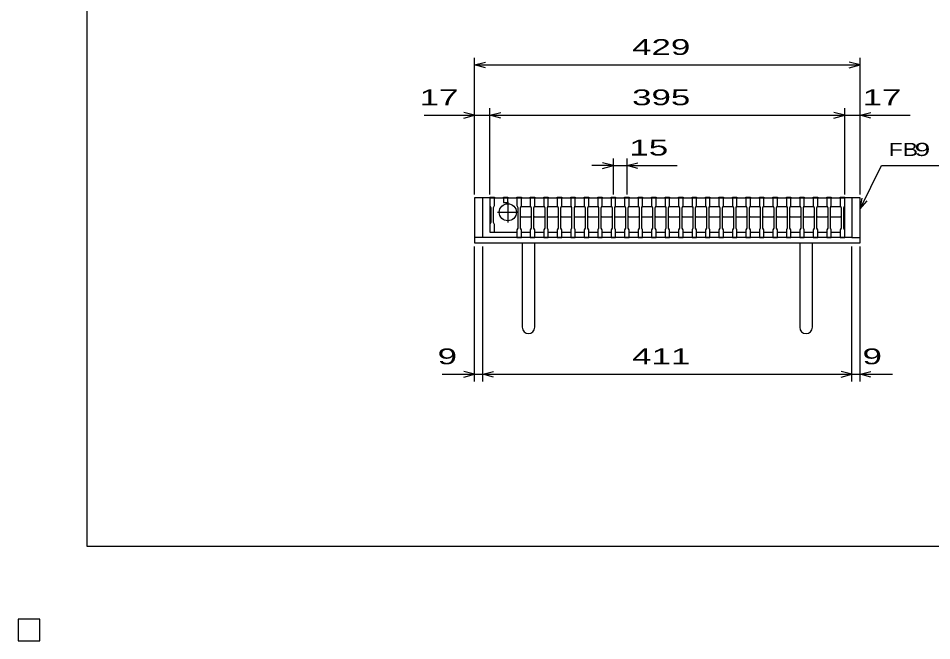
# Model space of a CAD drawing. Units: millimetres, scale not verified. Extents: x -1456 to 1389, y -1026 to 839.
# Drawn here: x -1456 to -439, y -1026 to -333 of the extents above; entities that cross this region are included whole.
import ezdxf
from ezdxf.enums import TextEntityAlignment as Align

# ---------------------------------------------------------------- set-up
doc = ezdxf.new("R2010")
doc.units = ezdxf.units.MM
doc.header["$LTSCALE"] = 8
for name, color, linetype, lineweight in [('0_2', 150, 'Continuous', 25), ('16', 3, 'Continuous', 25), ('19', 6, 'Continuous', 25), ('22', 4, 'Continuous', 25)]:
    doc.layers.add(name, color=color, linetype=linetype, lineweight=lineweight)
doc.styles.add('ベクトル', font='')
doc.styles.get('ベクトル').set_extended_font_data('ベクトル')

msp = doc.modelspace()

# ---------------------------------------------------------------- linework, layer by layer
at = {"layer": '0_2'}
for p, q in [((-1379.2, -921.2), (-1379.2, 838.8)), ((1388.8, -921.2), (-1379.2, -921.2))]:
    msp.add_line(p, q, dxfattribs=at)
at = {"layer": '16'}
for p, q in [((-931, -533), (-931, -532.3)), ((-931, -532.3), (-926, -532.3)), ((-931, -533), (-931, -541.5)), ((-926, -533), (-931, -533)), ((-931, -533), (-931, -571)), ((-931, -533), (-536, -533)), ((-927, -533), (-902, -533)), ((-926, -532.3), (-926, -533)), ((-926, -541.5), (-926, -533)), ((-916, -533), (-916, -532.3)), ((-916, -532.3), (-911, -532.3)), ((-916, -533), (-916, -538)), ((-911, -533), (-916, -533)), ((-916, -538), (-911, -538)), ((-911, -532.3), (-911, -533)), ((-911, -538), (-911, -533)), ((-911, -537.5), (-911, -560.5)), ((-901, -533), (-901, -532.3)), ((-901, -532.3), (-896, -532.3)), ((-901, -533), (-901, -541.5)), ((-896, -533), (-901, -533)), ((-896, -532.3), (-896, -533)), ((-896, -541.5), (-896, -533)), ((-886, -533), (-886, -532.3)), ((-886, -532.3), (-881, -532.3)), ((-886, -533), (-886, -541.5)), ((-881, -533), (-886, -533)), ((-881, -532.3), (-881, -533)), ((-881, -541.5), (-881, -533)), ((-871, -533), (-871, -532.3)), ((-871, -532.3), (-866, -532.3)), ((-871, -533), (-871, -541.5)), ((-866, -533), (-871, -533)), ((-866, -532.3), (-866, -533)), ((-866, -541.5), (-866, -533)), ((-856, -533), (-856, -532.3)), ((-856, -532.3), (-851, -532.3)), ((-856, -533), (-856, -541.5)), ((-851, -533), (-856, -533)), ((-851, -532.3), (-851, -533)), ((-851, -541.5), (-851, -533)), ((-841, -533), (-841, -532.3)), ((-841, -532.3), (-836, -532.3)), ((-841, -533), (-841, -541.5)), ((-836, -533), (-841, -533)), ((-836, -532.3), (-836, -533)), ((-836, -541.5), (-836, -533)), ((-826, -533), (-826, -532.3)), ((-826, -532.3), (-821, -532.3)), ((-826, -533), (-826, -541.5)), ((-821, -533), (-826, -533)), ((-821, -532.3), (-821, -533)), ((-821, -541.5), (-821, -533)), ((-811, -533), (-811, -532.3)), ((-811, -532.3), (-806, -532.3)), ((-811, -533), (-811, -541.5)), ((-806, -533), (-811, -533)), ((-806, -532.3), (-806, -533)), ((-806, -541.5), (-806, -533)), ((-796, -533), (-796, -532.3)), ((-796, -532.3), (-791, -532.3)), ((-796, -533), (-796, -541.5)), ((-791, -533), (-796, -533)), ((-791, -532.3), (-791, -533)), ((-791, -541.5), (-791, -533)), ((-781, -533), (-781, -532.3)), ((-781, -532.3), (-776, -532.3)), ((-781, -533), (-781, -541.5)), ((-776, -533), (-781, -533)), ((-776, -532.3), (-776, -533)), ((-776, -541.5), (-776, -533)), ((-766, -533), (-766, -532.3)), ((-766, -532.3), (-761, -532.3)), ((-766, -533), (-766, -541.5)), ((-761, -533), (-766, -533)), ((-761, -532.3), (-761, -533)), ((-761, -541.5), (-761, -533)), ((-751, -533), (-751, -532.3)), ((-751, -532.3), (-746, -532.3)), ((-751, -533), (-751, -541.5)), ((-746, -533), (-751, -533)), ((-746, -532.3), (-746, -533)), ((-746, -541.5), (-746, -533)), ((-736, -533), (-736, -532.3)), ((-736, -532.3), (-731, -532.3)), ((-736, -533), (-736, -541.5)), ((-731, -533), (-736, -533)), ((-731, -532.3), (-731, -533)), ((-731, -541.5), (-731, -533)), ((-721, -533), (-721, -532.3)), ((-721, -532.3), (-716, -532.3)), ((-721, -533), (-721, -541.5)), ((-716, -533), (-721, -533)), ((-716, -532.3), (-716, -533)), ((-716, -541.5), (-716, -533)), ((-706, -533), (-706, -532.3)), ((-706, -532.3), (-701, -532.3)), ((-706, -533), (-706, -541.5)), ((-701, -533), (-706, -533)), ((-701, -532.3), (-701, -533)), ((-701, -541.5), (-701, -533)), ((-691, -533), (-691, -532.3)), ((-691, -532.3), (-686, -532.3)), ((-691, -533), (-691, -541.5)), ((-686, -533), (-691, -533)), ((-686, -532.3), (-686, -533)), ((-686, -541.5), (-686, -533)), ((-676, -533), (-676, -532.3)), ((-676, -532.3), (-671, -532.3)), ((-676, -533), (-676, -541.5)), ((-671, -533), (-676, -533)), ((-671, -532.3), (-671, -533)), ((-671, -541.5), (-671, -533)), ((-661, -533), (-661, -532.3)), ((-661, -532.3), (-656, -532.3)), ((-661, -533), (-661, -541.5)), ((-656, -533), (-661, -533)), ((-656, -532.3), (-656, -533)), ((-656, -541.5), (-656, -533)), ((-646, -533), (-646, -532.3)), ((-646, -532.3), (-641, -532.3)), ((-646, -533), (-646, -541.5)), ((-641, -533), (-646, -533)), ((-641, -532.3), (-641, -533)), ((-641, -541.5), (-641, -533)), ((-631, -533), (-631, -532.3)), ((-631, -532.3), (-626, -532.3)), ((-631, -533), (-631, -541.5)), ((-626, -533), (-631, -533)), ((-626, -532.3), (-626, -533)), ((-626, -541.5), (-626, -533)), ((-616, -533), (-616, -532.3)), ((-616, -532.3), (-611, -532.3)), ((-616, -533), (-616, -541.5)), ((-611, -533), (-616, -533)), ((-611, -532.3), (-611, -533)), ((-611, -541.5), (-611, -533)), ((-601, -533), (-601, -532.3)), ((-601, -532.3), (-596, -532.3)), ((-601, -533), (-601, -541.5)), ((-596, -533), (-601, -533)), ((-596, -532.3), (-596, -533)), ((-596, -541.5), (-596, -533)), ((-586, -533), (-586, -532.3)), ((-586, -532.3), (-581, -532.3)), ((-586, -533), (-586, -541.5)), ((-581, -533), (-586, -533)), ((-581, -532.3), (-581, -533)), ((-581, -541.5), (-581, -533)), ((-571, -533), (-571, -532.3)), ((-571, -532.3), (-566, -532.3)), ((-571, -533), (-571, -541.5)), ((-566, -533), (-571, -533)), ((-566, -532.3), (-566, -533)), ((-566, -541.5), (-566, -533)), ((-556, -533), (-556, -532.3)), ((-556, -532.3), (-551, -532.3)), ((-556, -533), (-556, -541.5)), ((-551, -533), (-556, -533)), ((-551, -532.3), (-551, -533)), ((-551, -541.5), (-551, -533)), ((-541, -533), (-541, -532.3)), ((-541, -532.3), (-536, -532.3)), ((-541, -533), (-541, -541.5)), ((-536, -533), (-541, -533)), ((-536, -532.3), (-536, -533)), ((-536, -541.5), (-536, -533)), ((-536, -571), (-536, -533)), ((-931, -541.5), (-930, -543.5)), ((-930, -543.5), (-930, -560.5)), ((-927, -543.5), (-926, -541.5)), ((-927, -560.5), (-927, -543.5)), ((-922.5, -549), (-899.5, -549)), ((-901, -541.5), (-900, -543.5)), ((-900, -543.5), (-900, -566.5)), ((-897, -543.5), (-896, -541.5)), ((-897, -543.5), (-896, -542.5)), ((-897, -566.5), (-897, -543.5)), ((-896, -542.5), (-886, -542.5)), ((-886, -541.5), (-885, -543.5)), ((-886, -542.5), (-885, -543.5)), ((-885, -543.5), (-885, -566.5)), ((-882, -543.5), (-881, -541.5)), ((-882, -543.5), (-881, -542.5)), ((-882, -566.5), (-882, -543.5)), ((-881, -542.5), (-871, -542.5)), ((-871, -541.5), (-870, -543.5)), ((-871, -542.5), (-870, -543.5)), ((-870, -543.5), (-870, -566.5)), ((-867, -543.5), (-866, -541.5)), ((-867, -543.5), (-866, -542.5)), ((-867, -566.5), (-867, -543.5)), ((-866, -542.5), (-856, -542.5)), ((-856, -541.5), (-855, -543.5)), ((-856, -542.5), (-855, -543.5)), ((-855, -543.5), (-855, -566.5)), ((-852, -543.5), (-851, -541.5)), ((-852, -543.5), (-851, -542.5)), ((-852, -566.5), (-852, -543.5)), ((-851, -542.5), (-841, -542.5)), ((-841, -541.5), (-840, -543.5)), ((-841, -542.5), (-840, -543.5)), ((-840, -543.5), (-840, -566.5)), ((-837, -543.5), (-836, -541.5)), ((-837, -543.5), (-836, -542.5)), ((-837, -566.5), (-837, -543.5)), ((-836, -542.5), (-826, -542.5)), ((-826, -541.5), (-825, -543.5)), ((-826, -542.5), (-825, -543.5)), ((-825, -543.5), (-825, -566.5)), ((-822, -543.5), (-821, -541.5)), ((-822, -543.5), (-821, -542.5)), ((-822, -566.5), (-822, -543.5)), ((-821, -542.5), (-811, -542.5)), ((-811, -541.5), (-810, -543.5)), ((-811, -542.5), (-810, -543.5)), ((-810, -543.5), (-810, -566.5)), ((-807, -543.5), (-806, -541.5)), ((-807, -543.5), (-806, -542.5)), ((-807, -566.5), (-807, -543.5)), ((-806, -542.5), (-796, -542.5)), ((-796, -541.5), (-795, -543.5)), ((-796, -542.5), (-795, -543.5)), ((-795, -543.5), (-795, -566.5)), ((-792, -543.5), (-791, -541.5)), ((-792, -543.5), (-791, -542.5)), ((-792, -566.5), (-792, -543.5)), ((-791, -542.5), (-781, -542.5)), ((-781, -541.5), (-780, -543.5)), ((-781, -542.5), (-780, -543.5)), ((-780, -543.5), (-780, -566.5)), ((-777, -543.5), (-776, -541.5)), ((-777, -543.5), (-776, -542.5)), ((-777, -566.5), (-777, -543.5)), ((-776, -542.5), (-766, -542.5)), ((-766, -541.5), (-765, -543.5)), ((-766, -542.5), (-765, -543.5)), ((-765, -543.5), (-765, -566.5)), ((-762, -543.5), (-761, -541.5)), ((-762, -543.5), (-761, -542.5)), ((-762, -566.5), (-762, -543.5)), ((-761, -542.5), (-751, -542.5)), ((-751, -541.5), (-750, -543.5)), ((-751, -542.5), (-750, -543.5)), ((-750, -543.5), (-750, -566.5)), ((-747, -543.5), (-746, -541.5)), ((-747, -543.5), (-746, -542.5)), ((-747, -566.5), (-747, -543.5)), ((-746, -542.5), (-736, -542.5)), ((-736, -541.5), (-735, -543.5)), ((-736, -542.5), (-735, -543.5)), ((-735, -543.5), (-735, -566.5)), ((-732, -543.5), (-731, -541.5)), ((-732, -543.5), (-731, -542.5)), ((-732, -566.5), (-732, -543.5)), ((-731, -542.5), (-721, -542.5)), ((-721, -541.5), (-720, -543.5)), ((-721, -542.5), (-720, -543.5)), ((-720, -543.5), (-720, -566.5)), ((-717, -543.5), (-716, -541.5)), ((-717, -543.5), (-716, -542.5)), ((-717, -566.5), (-717, -543.5)), ((-716, -542.5), (-706, -542.5)), ((-706, -541.5), (-705, -543.5)), ((-706, -542.5), (-705, -543.5)), ((-705, -543.5), (-705, -566.5)), ((-702, -543.5), (-701, -541.5)), ((-702, -543.5), (-701, -542.5)), ((-702, -566.5), (-702, -543.5)), ((-701, -542.5), (-691, -542.5)), ((-691, -541.5), (-690, -543.5)), ((-691, -542.5), (-690, -543.5)), ((-690, -543.5), (-690, -566.5)), ((-687, -543.5), (-686, -541.5)), ((-687, -543.5), (-686, -542.5)), ((-687, -566.5), (-687, -543.5)), ((-686, -542.5), (-676, -542.5)), ((-676, -541.5), (-675, -543.5)), ((-676, -542.5), (-675, -543.5)), ((-675, -543.5), (-675, -566.5)), ((-672, -543.5), (-671, -541.5)), ((-672, -543.5), (-671, -542.5)), ((-672, -566.5), (-672, -543.5)), ((-671, -542.5), (-661, -542.5)), ((-661, -541.5), (-660, -543.5)), ((-661, -542.5), (-660, -543.5)), ((-660, -543.5), (-660, -566.5)), ((-657, -543.5), (-656, -541.5)), ((-657, -543.5), (-656, -542.5)), ((-657, -566.5), (-657, -543.5)), ((-656, -542.5), (-646, -542.5)), ((-646, -541.5), (-645, -543.5)), ((-646, -542.5), (-645, -543.5)), ((-645, -543.5), (-645, -566.5)), ((-642, -543.5), (-641, -541.5)), ((-642, -543.5), (-641, -542.5)), ((-642, -566.5), (-642, -543.5)), ((-641, -542.5), (-631, -542.5)), ((-631, -541.5), (-630, -543.5)), ((-631, -542.5), (-630, -543.5)), ((-630, -543.5), (-630, -566.5)), ((-627, -543.5), (-626, -541.5)), ((-627, -543.5), (-626, -542.5)), ((-627, -566.5), (-627, -543.5)), ((-626, -542.5), (-616, -542.5)), ((-616, -541.5), (-615, -543.5)), ((-616, -542.5), (-615, -543.5)), ((-615, -543.5), (-615, -566.5)), ((-612, -543.5), (-611, -541.5)), ((-612, -543.5), (-611, -542.5)), ((-612, -566.5), (-612, -543.5)), ((-611, -542.5), (-601, -542.5)), ((-601, -541.5), (-600, -543.5)), ((-601, -542.5), (-600, -543.5)), ((-600, -543.5), (-600, -566.5)), ((-597, -543.5), (-596, -541.5)), ((-597, -543.5), (-596, -542.5)), ((-597, -566.5), (-597, -543.5)), ((-596, -542.5), (-586, -542.5)), ((-586, -541.5), (-585, -543.5)), ((-586, -542.5), (-585, -543.5)), ((-585, -543.5), (-585, -566.5)), ((-582, -543.5), (-581, -541.5)), ((-582, -543.5), (-581, -542.5)), ((-582, -566.5), (-582, -543.5)), ((-581, -542.5), (-571, -542.5)), ((-571, -541.5), (-570, -543.5)), ((-571, -542.5), (-570, -543.5)), ((-570, -543.5), (-570, -566.5)), ((-567, -543.5), (-566, -541.5)), ((-567, -543.5), (-566, -542.5)), ((-567, -566.5), (-567, -543.5)), ((-566, -542.5), (-556, -542.5)), ((-556, -541.5), (-555, -543.5)), ((-556, -542.5), (-555, -543.5)), ((-555, -543.5), (-555, -566.5)), ((-552, -543.5), (-551, -541.5)), ((-552, -543.5), (-551, -542.5)), ((-552, -566.5), (-552, -543.5)), ((-551, -542.5), (-541, -542.5)), ((-541, -541.5), (-540, -543.5)), ((-541, -542.5), (-540, -543.5)), ((-540, -543.5), (-540, -566.5)), ((-537, -543.5), (-536, -541.5)), ((-537, -566.5), (-537, -543.5)), ((-896, -554.5), (-897, -553.5)), ((-886, -554.5), (-896, -554.5)), ((-885, -553.5), (-886, -554.5)), ((-881, -554.5), (-882, -553.5)), ((-871, -554.5), (-881, -554.5)), ((-870, -553.5), (-871, -554.5)), ((-866, -554.5), (-867, -553.5)), ((-856, -554.5), (-866, -554.5)), ((-855, -553.5), (-856, -554.5)), ((-851, -554.5), (-852, -553.5)), ((-841, -554.5), (-851, -554.5)), ((-840, -553.5), (-841, -554.5)), ((-836, -554.5), (-837, -553.5)), ((-826, -554.5), (-836, -554.5)), ((-825, -553.5), (-826, -554.5)), ((-821, -554.5), (-822, -553.5)), ((-811, -554.5), (-821, -554.5)), ((-810, -553.5), (-811, -554.5)), ((-806, -554.5), (-807, -553.5)), ((-796, -554.5), (-806, -554.5)), ((-795, -553.5), (-796, -554.5)), ((-791, -554.5), (-792, -553.5)), ((-781, -554.5), (-791, -554.5)), ((-780, -553.5), (-781, -554.5)), ((-776, -554.5), (-777, -553.5)), ((-766, -554.5), (-776, -554.5)), ((-765, -553.5), (-766, -554.5)), ((-761, -554.5), (-762, -553.5)), ((-751, -554.5), (-761, -554.5)), ((-750, -553.5), (-751, -554.5)), ((-746, -554.5), (-747, -553.5)), ((-736, -554.5), (-746, -554.5)), ((-735, -553.5), (-736, -554.5)), ((-731, -554.5), (-732, -553.5)), ((-721, -554.5), (-731, -554.5)), ((-720, -553.5), (-721, -554.5)), ((-716, -554.5), (-717, -553.5)), ((-706, -554.5), (-716, -554.5)), ((-705, -553.5), (-706, -554.5)), ((-701, -554.5), (-702, -553.5)), ((-691, -554.5), (-701, -554.5)), ((-690, -553.5), (-691, -554.5)), ((-686, -554.5), (-687, -553.5)), ((-676, -554.5), (-686, -554.5)), ((-675, -553.5), (-676, -554.5)), ((-671, -554.5), (-672, -553.5)), ((-661, -554.5), (-671, -554.5)), ((-660, -553.5), (-661, -554.5)), ((-656, -554.5), (-657, -553.5)), ((-646, -554.5), (-656, -554.5)), ((-645, -553.5), (-646, -554.5)), ((-641, -554.5), (-642, -553.5)), ((-631, -554.5), (-641, -554.5)), ((-630, -553.5), (-631, -554.5)), ((-626, -554.5), (-627, -553.5)), ((-616, -554.5), (-626, -554.5)), ((-615, -553.5), (-616, -554.5)), ((-611, -554.5), (-612, -553.5)), ((-601, -554.5), (-611, -554.5)), ((-600, -553.5), (-601, -554.5)), ((-596, -554.5), (-597, -553.5)), ((-586, -554.5), (-596, -554.5)), ((-585, -553.5), (-586, -554.5)), ((-581, -554.5), (-582, -553.5)), ((-571, -554.5), (-581, -554.5)), ((-570, -553.5), (-571, -554.5)), ((-566, -554.5), (-567, -553.5)), ((-556, -554.5), (-566, -554.5)), ((-555, -553.5), (-556, -554.5)), ((-551, -554.5), (-552, -553.5)), ((-541, -554.5), (-551, -554.5)), ((-540, -553.5), (-541, -554.5)), ((-930, -560.5), (-931, -562.5)), ((-931, -562.5), (-931, -571)), ((-926, -562.5), (-927, -560.5)), ((-926, -571), (-926, -562.5)), ((-900, -566.5), (-901, -568.5)), ((-901, -568.5), (-901, -577)), ((-896, -568.5), (-897, -566.5)), ((-896, -577), (-896, -568.5)), ((-885, -566.5), (-886, -568.5)), ((-886, -568.5), (-886, -577)), ((-881, -568.5), (-882, -566.5)), ((-881, -577), (-881, -568.5)), ((-870, -566.5), (-871, -568.5)), ((-871, -568.5), (-871, -577)), ((-866, -568.5), (-867, -566.5)), ((-866, -577), (-866, -568.5)), ((-855, -566.5), (-856, -568.5)), ((-856, -568.5), (-856, -577)), ((-851, -568.5), (-852, -566.5)), ((-851, -577), (-851, -568.5)), ((-840, -566.5), (-841, -568.5)), ((-841, -568.5), (-841, -577)), ((-836, -568.5), (-837, -566.5)), ((-836, -577), (-836, -568.5)), ((-825, -566.5), (-826, -568.5)), ((-826, -568.5), (-826, -577)), ((-821, -568.5), (-822, -566.5)), ((-821, -577), (-821, -568.5)), ((-810, -566.5), (-811, -568.5)), ((-811, -568.5), (-811, -577)), ((-806, -568.5), (-807, -566.5)), ((-806, -577), (-806, -568.5)), ((-795, -566.5), (-796, -568.5)), ((-796, -568.5), (-796, -577)), ((-791, -568.5), (-792, -566.5)), ((-791, -577), (-791, -568.5)), ((-780, -566.5), (-781, -568.5)), ((-781, -568.5), (-781, -577)), ((-776, -568.5), (-777, -566.5)), ((-776, -577), (-776, -568.5)), ((-765, -566.5), (-766, -568.5)), ((-766, -568.5), (-766, -577)), ((-761, -568.5), (-762, -566.5)), ((-761, -577), (-761, -568.5)), ((-750, -566.5), (-751, -568.5)), ((-751, -568.5), (-751, -577)), ((-746, -568.5), (-747, -566.5)), ((-746, -577), (-746, -568.5)), ((-735, -566.5), (-736, -568.5)), ((-736, -568.5), (-736, -577)), ((-731, -568.5), (-732, -566.5)), ((-731, -577), (-731, -568.5)), ((-720, -566.5), (-721, -568.5)), ((-721, -568.5), (-721, -577)), ((-716, -568.5), (-717, -566.5)), ((-716, -577), (-716, -568.5)), ((-705, -566.5), (-706, -568.5)), ((-706, -568.5), (-706, -577)), ((-701, -568.5), (-702, -566.5)), ((-701, -577), (-701, -568.5)), ((-690, -566.5), (-691, -568.5)), ((-691, -568.5), (-691, -577)), ((-686, -568.5), (-687, -566.5)), ((-686, -577), (-686, -568.5)), ((-675, -566.5), (-676, -568.5)), ((-676, -568.5), (-676, -577)), ((-671, -568.5), (-672, -566.5)), ((-671, -577), (-671, -568.5)), ((-660, -566.5), (-661, -568.5)), ((-661, -568.5), (-661, -577)), ((-656, -568.5), (-657, -566.5)), ((-656, -577), (-656, -568.5)), ((-645, -566.5), (-646, -568.5)), ((-646, -568.5), (-646, -577)), ((-641, -568.5), (-642, -566.5)), ((-641, -577), (-641, -568.5)), ((-630, -566.5), (-631, -568.5)), ((-631, -568.5), (-631, -577)), ((-626, -568.5), (-627, -566.5)), ((-626, -577), (-626, -568.5)), ((-615, -566.5), (-616, -568.5)), ((-616, -568.5), (-616, -577)), ((-611, -568.5), (-612, -566.5)), ((-611, -577), (-611, -568.5)), ((-600, -566.5), (-601, -568.5)), ((-601, -568.5), (-601, -577)), ((-596, -568.5), (-597, -566.5)), ((-596, -577), (-596, -568.5)), ((-585, -566.5), (-586, -568.5)), ((-586, -568.5), (-586, -577)), ((-581, -568.5), (-582, -566.5)), ((-581, -577), (-581, -568.5)), ((-570, -566.5), (-571, -568.5)), ((-571, -568.5), (-571, -577)), ((-566, -568.5), (-567, -566.5)), ((-566, -577), (-566, -568.5)), ((-555, -566.5), (-556, -568.5)), ((-556, -568.5), (-556, -577)), ((-551, -568.5), (-552, -566.5)), ((-551, -577), (-551, -568.5)), ((-540, -566.5), (-541, -568.5)), ((-541, -568.5), (-541, -577)), ((-536, -568.5), (-537, -566.5)), ((-536, -577), (-536, -568.5)), ((-931, -571), (-926, -571)), ((-926, -571), (-901, -571)), ((-901, -577), (-896, -577)), ((-896, -571), (-886, -571)), ((-886, -577), (-881, -577)), ((-881, -571), (-871, -571)), ((-871, -577), (-866, -577)), ((-866, -571), (-856, -571)), ((-856, -577), (-851, -577)), ((-851, -571), (-841, -571)), ((-841, -577), (-836, -577)), ((-836, -571), (-826, -571)), ((-826, -577), (-821, -577)), ((-821, -571), (-811, -571)), ((-811, -577), (-806, -577)), ((-806, -571), (-796, -571)), ((-796, -577), (-791, -577)), ((-791, -571), (-781, -571)), ((-781, -577), (-776, -577)), ((-776, -571), (-766, -571)), ((-766, -577), (-761, -577)), ((-761, -571), (-751, -571)), ((-751, -577), (-746, -577)), ((-746, -571), (-736, -571)), ((-736, -577), (-731, -577)), ((-731, -571), (-721, -571)), ((-721, -577), (-716, -577)), ((-716, -571), (-706, -571)), ((-706, -577), (-701, -577)), ((-701, -571), (-691, -571)), ((-691, -577), (-686, -577)), ((-686, -571), (-676, -571)), ((-676, -577), (-671, -577)), ((-671, -571), (-661, -571)), ((-661, -577), (-656, -577)), ((-656, -571), (-646, -571)), ((-646, -577), (-641, -577)), ((-641, -571), (-631, -571)), ((-631, -577), (-626, -577)), ((-626, -571), (-616, -571)), ((-616, -577), (-611, -577)), ((-611, -571), (-601, -571)), ((-601, -577), (-596, -577)), ((-596, -571), (-586, -571)), ((-586, -577), (-581, -577)), ((-581, -571), (-571, -571)), ((-571, -577), (-566, -577)), ((-566, -571), (-556, -571)), ((-556, -577), (-551, -577)), ((-551, -571), (-541, -571)), ((-541, -577), (-536, -577)), ((-1432, -1002), (-1456, -1002)), ((-1456, -1002), (-1456, -1026)), ((-1432, -1002), (-1456, -1002)), ((-1456, -1002), (-1456, -1026)), ((-1432, -1002), (-1456, -1002)), ((-1456, -1002), (-1456, -1026)), ((-1432, -1002), (-1456, -1002)), ((-1456, -1002), (-1456, -1026)), ((-1432, -1002), (-1456, -1002)), ((-1456, -1002), (-1456, -1026)), ((-1432, -1026), (-1432, -1002)), ((-1432, -1026), (-1432, -1002)), ((-1432, -1026), (-1432, -1002)), ((-1432, -1026), (-1432, -1002)), ((-1432, -1026), (-1432, -1002)), ((-1456, -1026), (-1432, -1026)), ((-1456, -1026), (-1432, -1026)), ((-1456, -1026), (-1432, -1026)), ((-1456, -1026), (-1432, -1026)), ((-1456, -1026), (-1432, -1026))]:
    msp.add_line(p, q, dxfattribs=at)
msp.add_circle((-911, -549), 9.5, dxfattribs=at)
at = {"layer": '19'}
for p, q in [((-931, -533), (-948, -533)), ((-948, -533), (-948, -583)), ((-939, -577), (-939, -533)), ((-519, -533), (-536, -533)), ((-528, -533), (-528, -577)), ((-519, -583), (-519, -533)), ((-939, -577), (-948, -577)), ((-528, -577), (-939, -577)), ((-528, -577), (-519, -577)), ((-948, -583), (-519, -583)), ((-895, -583), (-895, -677)), ((-881, -677), (-881, -583)), ((-586, -583), (-586, -677)), ((-572, -677), (-572, -583))]:
    msp.add_line(p, q, dxfattribs=at)
for centre in [(-888, -677), (-579, -677)]:
    msp.add_arc(centre, 7, 180, 0, dxfattribs=at)
at = {"layer": '22'}
for p, q in [((-948, -529), (-948, -377)), ((-948, -385), (-936, -381.8)), ((-936, -388.2), (-948, -385)), ((-948, -385), (-519, -385)), ((-519, -385), (-531, -381.8)), ((-531, -388.2), (-519, -385)), ((-519, -529), (-519, -377)), ((-948, -529), (-948, -433)), ((-931, -529), (-931, -433)), ((-536, -529), (-536, -433)), ((-519, -529), (-519, -433)), ((-1004, -441), (-948, -441)), ((-948, -441), (-960, -437.8)), ((-960, -444.2), (-948, -441)), ((-948, -441), (-931, -441)), ((-931, -441), (-919, -437.8)), ((-919, -444.2), (-931, -441)), ((-931, -441), (-536, -441)), ((-536, -441), (-548, -437.8)), ((-548, -444.2), (-536, -441)), ((-536, -441), (-519, -441)), ((-519, -441), (-507, -437.8)), ((-507, -444.2), (-519, -441)), ((-519, -441), (-463, -441)), ((-793.5, -497), (-817.5, -497)), ((-793.5, -497), (-805.5, -493.8)), ((-805.5, -500.2), (-793.5, -497)), ((-793.5, -529), (-793.5, -489)), ((-793.5, -497), (-778.5, -497)), ((-778.5, -489), (-778.5, -529)), ((-778.5, -497), (-766.5, -493.8)), ((-766.5, -500.2), (-778.5, -497)), ((-778.5, -497), (-722.5, -497)), ((-519, -545), (-495, -497)), ((-495, -497), (-367, -497)), ((-519, -545), (-516.6, -533.3)), ((-519, -545), (-511, -536.2)), ((-948, -737.4), (-948, -587)), ((-939, -737.4), (-939, -587)), ((-528, -737.4), (-528, -587)), ((-519, -737.4), (-519, -587)), ((-984, -729.4), (-948, -729.4)), ((-948, -729.4), (-960, -726.2)), ((-960, -732.6), (-948, -729.4)), ((-948, -729.4), (-939, -729.4)), ((-939, -729.4), (-927, -726.2)), ((-927, -732.6), (-939, -729.4)), ((-939, -729.4), (-528, -729.4)), ((-528, -729.4), (-540, -726.2)), ((-540, -732.6), (-528, -729.4)), ((-528, -729.4), (-519, -729.4)), ((-519, -729.4), (-507, -726.2)), ((-507, -732.6), (-519, -729.4)), ((-519, -729.4), (-483, -729.4))]:
    msp.add_line(p, q, dxfattribs=at)
at = {"layer": '22', "color": 2}
for p, q in [((-1432, -1002), (-1456, -1002)), ((-1456, -1002), (-1456, -1026)), ((-1432, -1002), (-1456, -1002)), ((-1456, -1002), (-1456, -1026)), ((-1432, -1002), (-1456, -1002)), ((-1456, -1002), (-1456, -1026)), ((-1432, -1026), (-1432, -1002)), ((-1432, -1026), (-1432, -1002)), ((-1432, -1026), (-1432, -1002)), ((-1456, -1026), (-1432, -1026)), ((-1456, -1026), (-1432, -1026)), ((-1456, -1026), (-1432, -1026))]:
    msp.add_line(p, q, dxfattribs=at)

# ---------------------------------------------------------------- texts
at = {"layer": '22', "color": 2, "style": 'ベクトル'}
for s, height, width, p in [(' 429 ', 17.6, 1.65, (-783.5, -365)), (' 17 ', 17.6, 1.65, (-1020, -421)), (' 395 ', 17.6, 1.65, (-783.5, -421)), (' 17 ', 17.6, 1.65, (-527, -421)), (' 15 ', 17.6, 1.65, (-786.5, -477)), ('FB', 14.66, 1.3, (-487, -479)), (' 9 ', 14.66, 1.6, (-467, -479)), (' 9 ', 17.6, 1.65, (-1000, -709.4)), (' 411 ', 17.6, 1.65, (-783.5, -709.4)), (' 9 ', 17.6, 1.65, (-527, -709.4))]:
    msp.add_text(s, height=height, dxfattribs=dict(at, width=width)).set_placement(p, align=Align.MIDDLE_LEFT)

doc.saveas('drawing.dxf')
